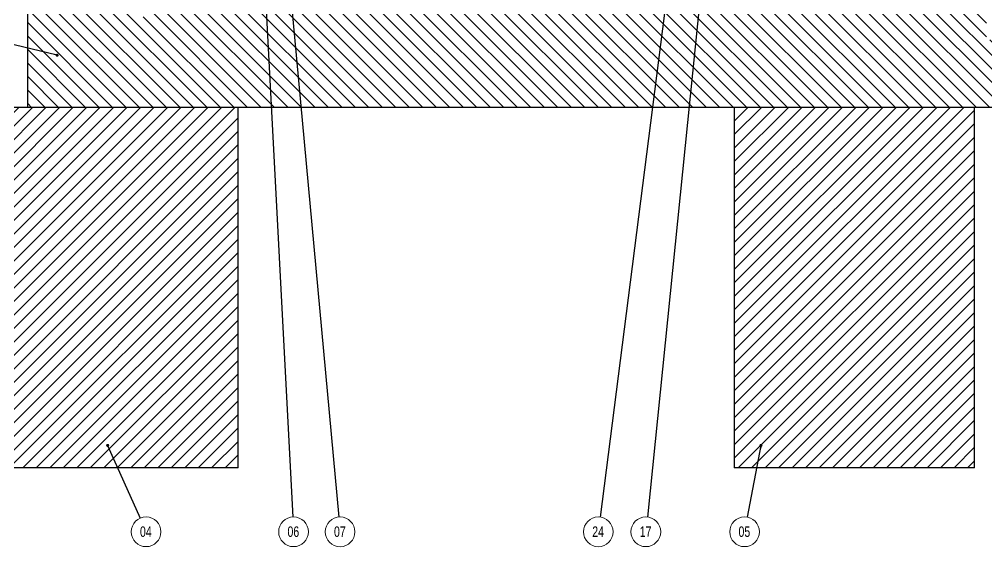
# Model space of a CAD drawing. Header units: millimetres. Extents: x 5 to 1533, y -1183 to 895.
# Drawn here: x 929.7 to 1251.5, y 442.1 to 617.7 of the extents above; entities that cross this region are included whole.
import ezdxf

# ---------------------------------------------------------------- set-up
doc = ezdxf.new("R2010")
doc.units = ezdxf.units.MM
doc.styles.add('SLDTEXTSTYLE13', font='TXT', dxfattribs={"width": 0.75})
doc.dimstyles.new('SLDDIMSTYLE0', dxfattribs={"dimtxt": 3.5, "dimasz": 3.302, "dimexe": 0, "dimexo": 0.0625, "dimgap": 0.875, "dimtad": 1, "dimrnd": 1e-09, "dimzin": 12, "dimdsep": 46, "dimtxsty": 'SLDTEXTSTYLE13', "dimsah": 1, "dimcen": 0.09, "dimadec": 0, "dimazin": 3, "dimtfac": 1, "dimtofl": 0, "dimtmove": 0, "dimatfit": 3, "dimfxl": 1, "dimfrac": 2, "dimtolj": 1, "dimtzin": 12, "dimarcsym": 0})
doc.dimstyles.new('SLDDIMSTYLE2', dxfattribs={"dimtxt": 0.18, "dimasz": 1.016, "dimexe": 0, "dimexo": 0.0625, "dimgap": 0, "dimtad": 0, "dimtih": 1, "dimtoh": 1, "dimdec": 0, "dimrnd": 1e-09, "dimzin": 0, "dimdsep": 46, "dimtxsty": 'Standard', "dimblk1": 'DOT', "dimblk2": 'DOT', "dimsah": 1, "dimcen": 0.09, "dimadec": 0, "dimazin": 0, "dimtfac": 1.016, "dimtdec": 0, "dimtofl": 0, "dimtmove": 0, "dimatfit": 3, "dimldrblk": 'DOT', "dimfxl": 1, "dimfrac": 2, "dimtolj": 1, "dimtzin": 0, "dimarcsym": 0})

# ---------------------------------------------------------------- blocks, each defined once
blk = doc.blocks.new('_D_7')
at = {"color": 7, "linetype": 'Continuous', "lineweight": 18}
for p, q in [((931.52, 648.36), (859.52, 648.36)), ((860.52, 588.36), (860.52, 648.36)), ((1411.52, 588.36), (859.52, 588.36))]:
    blk.add_line(p, q, dxfattribs=at)
for points in [[(860.52, 648.36), (860.02, 645.06), (861.03, 645.06)], [(860.52, 588.36), (861.03, 591.66), (860.02, 591.66)]]:
    blk.add_solid(points, dxfattribs=at)
at = {"color": 7, "linetype": 'Continuous', "lineweight": 18, "insert": (856.01, 619.58), "char_height": 3.5, "attachment_point": 1, "rotation": 90, "style": 'SLDTEXTSTYLE13'}
blk.add_mtext('60', dxfattribs=at)
blk = doc.blocks.new('_D_11')
at = {"color": 7, "linetype": 'Continuous', "lineweight": 18}
for p, q in [((931.52, 858.36), (847.52, 858.36)), ((848.52, 858.36), (848.52, 468.36)), ((881.52, 468.36), (847.52, 468.36))]:
    blk.add_line(p, q, dxfattribs=at)
for points in [[(848.52, 858.36), (848.02, 855.06), (849.03, 855.06)], [(848.52, 468.36), (849.03, 471.66), (848.02, 471.66)]]:
    blk.add_solid(points, dxfattribs=at)
at = {"color": 7, "linetype": 'Continuous', "lineweight": 18, "insert": (844.01, 665.69), "char_height": 3.5, "attachment_point": 1, "rotation": 90, "style": 'SLDTEXTSTYLE13'}
blk.add_mtext('390', dxfattribs=at)
blk = doc.blocks.new('_Dot')
at = {"color": 0, "linetype": 'ByBlock', "lineweight": -2}
blk.add_line((-0.5, 0), (-1, 0), dxfattribs=at)
at = {"color": 0, "linetype": 'ByBlock', "const_width": 0.5}
blk.add_lwpolyline([(-0.25, 0, 1), (0.25, 0, 1)], format="xyb", close=True, dxfattribs=at)
blk = doc.blocks.new('SW_NOTE_4')
at = {"color": 0, "linetype": 'Continuous', "lineweight": 0}
blk.add_circle((2, -4.51), 4.94, dxfattribs=at)
at = {"color": 0, "linetype": 'Continuous', "lineweight": 0, "insert": (1.93, -2.7), "char_height": 3.5, "attachment_point": 2, "style": 'SLDTEXTSTYLE13'}
blk.add_mtext('04', dxfattribs=at)
blk = doc.blocks.new('SW_NOTE_5')
at = {"color": 0, "linetype": 'Continuous', "lineweight": 0}
blk.add_circle((-0.92, -4.85), 4.94, dxfattribs=at)
at = {"color": 0, "linetype": 'Continuous', "lineweight": 0, "insert": (-0.99, -3.04), "char_height": 3.5, "attachment_point": 2, "style": 'SLDTEXTSTYLE13'}
blk.add_mtext('05', dxfattribs=at)
blk = doc.blocks.new('SW_NOTE_6')
at = {"color": 0, "linetype": 'Continuous', "lineweight": 0}
blk.add_circle((0.26, -4.93), 4.94, dxfattribs=at)
at = {"color": 0, "linetype": 'Continuous', "lineweight": 0, "insert": (0.19, -3.12), "char_height": 3.5, "attachment_point": 2, "style": 'SLDTEXTSTYLE13'}
blk.add_mtext('06', dxfattribs=at)
blk = doc.blocks.new('SW_NOTE_7')
at = {"color": 0, "linetype": 'Continuous', "lineweight": 0}
blk.add_circle((0.45, -4.92), 4.94, dxfattribs=at)
at = {"color": 0, "linetype": 'Continuous', "lineweight": 0, "insert": (0.38, -3.11), "char_height": 3.5, "attachment_point": 2, "style": 'SLDTEXTSTYLE13'}
blk.add_mtext('07', dxfattribs=at)
blk = doc.blocks.new('SW_NOTE_14')
at = {"color": 0, "linetype": 'Continuous', "lineweight": 0}
blk.add_circle((-0.5, -4.91), 4.94, dxfattribs=at)
at = {"color": 0, "linetype": 'Continuous', "lineweight": 0, "insert": (-0.57, -3.1), "char_height": 3.5, "attachment_point": 2, "style": 'SLDTEXTSTYLE13'}
blk.add_mtext('17', dxfattribs=at)
blk = doc.blocks.new('SW_NOTE_17')
at = {"color": 0, "linetype": 'Continuous', "lineweight": 0}
blk.add_circle((-0.62, -4.9), 4.94, dxfattribs=at)
at = {"color": 0, "linetype": 'Continuous', "lineweight": 0, "insert": (-0.69, -3.09), "char_height": 3.5, "attachment_point": 2, "style": 'SLDTEXTSTYLE13'}
blk.add_mtext('24', dxfattribs=at)

msp = doc.modelspace()

# ---------------------------------------------------------------- hatches: boundary and pattern name
at = {"linetype": 'Continuous', "lineweight": 18}
h = msp.add_hatch(dxfattribs=at)
h.set_pattern_fill('ANSI31', angle=90, style=0)
h.paths.add_polyline_path([(932.524, 588.363), (1292.024, 588.363), (1292.024, 626.363), (1295.774, 626.363), (1295.774, 648.363), (1285.524, 648.363), (1285.524, 610.863), (1251.524, 610.863), (1251.524, 648.363), (1079.924, 648.363), (1079.924, 626.113), (1076.524, 624.07), (1073.124, 626.113), (1073.124, 648.363), (974.774, 648.363), (974.774, 620.863), (970.524, 618.309), (966.274, 620.863), (966.274, 648.363), (932.524, 648.363)], flags=0)
h = msp.add_hatch(dxfattribs=at)
h.set_pattern_fill('ANSI31', style=0)
h.paths.add_polyline_path([(882.524, 468.363), (1002.524, 468.363), (1002.524, 588.363), (882.524, 588.363)], flags=0)
h = msp.add_hatch(dxfattribs=at)
h.set_pattern_fill('ANSI31', style=0)
h.paths.add_polyline_path([(1167.524, 468.363), (1247.524, 468.363), (1247.524, 588.363), (1167.524, 588.363)], flags=0)

# ---------------------------------------------------------------- linework, layer by layer
at = {"color": 7, "linetype": 'Continuous', "lineweight": 25}
for p, q in [((932.524, 588.363), (932.524, 648.363)), ((1002.524, 588.363), (882.524, 588.363)), ((1292.024, 588.363), (932.524, 588.363)), ((1002.524, 468.363), (1002.524, 588.363)), ((1167.524, 588.363), (1167.524, 468.363)), ((1247.524, 588.363), (1167.524, 588.363)), ((1247.524, 468.363), (1247.524, 588.363)), ((1002.524, 468.363), (882.524, 468.363)), ((1247.524, 468.363), (1167.524, 468.363))]:
    msp.add_line(p, q, dxfattribs=at)

# ---------------------------------------------------------------- block references
at = {"color": 7, "linetype": 'Continuous', "lineweight": 0}
for name, p in [('SW_NOTE_4', (969.879, 451.591)), ('SW_NOTE_6', (1020.686, 452.008)), ('SW_NOTE_7', (1035.978, 451.995)), ('SW_NOTE_17', (1122.955, 451.976)), ('SW_NOTE_14', (1138.642, 451.99)), ('SW_NOTE_5', (1171.908, 451.929))]:
    msp.add_blockref(name, p, dxfattribs=at)

# ---------------------------------------------------------------- dimensions: what is measured, and where the dimension line sits
at = {"color": 7, "linetype": 'Continuous', "lineweight": 18}
for base, p1, p2, picture, middle in [((848.524, 468.363), (932.524, 858.363), (882.524, 468.363), '_D_11', (848.524, 669.572)), ((860.524, 648.363), (1412.524, 588.363), (932.524, 648.363), '_D_7', (860.524, 622.164))]:
    dim = msp.add_linear_dim(base=base, p1=p1, p2=p2, angle=90, dimstyle='SLDDIMSTYLE0', dxfattribs=at)
    dim.commit()
    dim.dimension.update_dxf_attribs({"geometry": picture, "text_midpoint": middle, "dimtype": 160})

# ---------------------------------------------------------------- leaders
at = {"color": 7, "linetype": 'Continuous', "lineweight": 0}
for points in [[(1155.289, 705.64), (1122.955, 451.976)], [(1161.825, 679.601), (1138.642, 451.99)], [(1009.576, 662.91), (1020.686, 452.008)], [(1017.651, 651.471), (1035.978, 451.995)], [(942.288, 605.715), (895.914, 617.053)], [(959.11, 475.849), (969.879, 451.591)], [(1176.451, 475.849), (1171.908, 451.929)]]:
    msp.add_leader(points, dimstyle='SLDDIMSTYLE2', dxfattribs=at)

doc.saveas('drawing.dxf')
